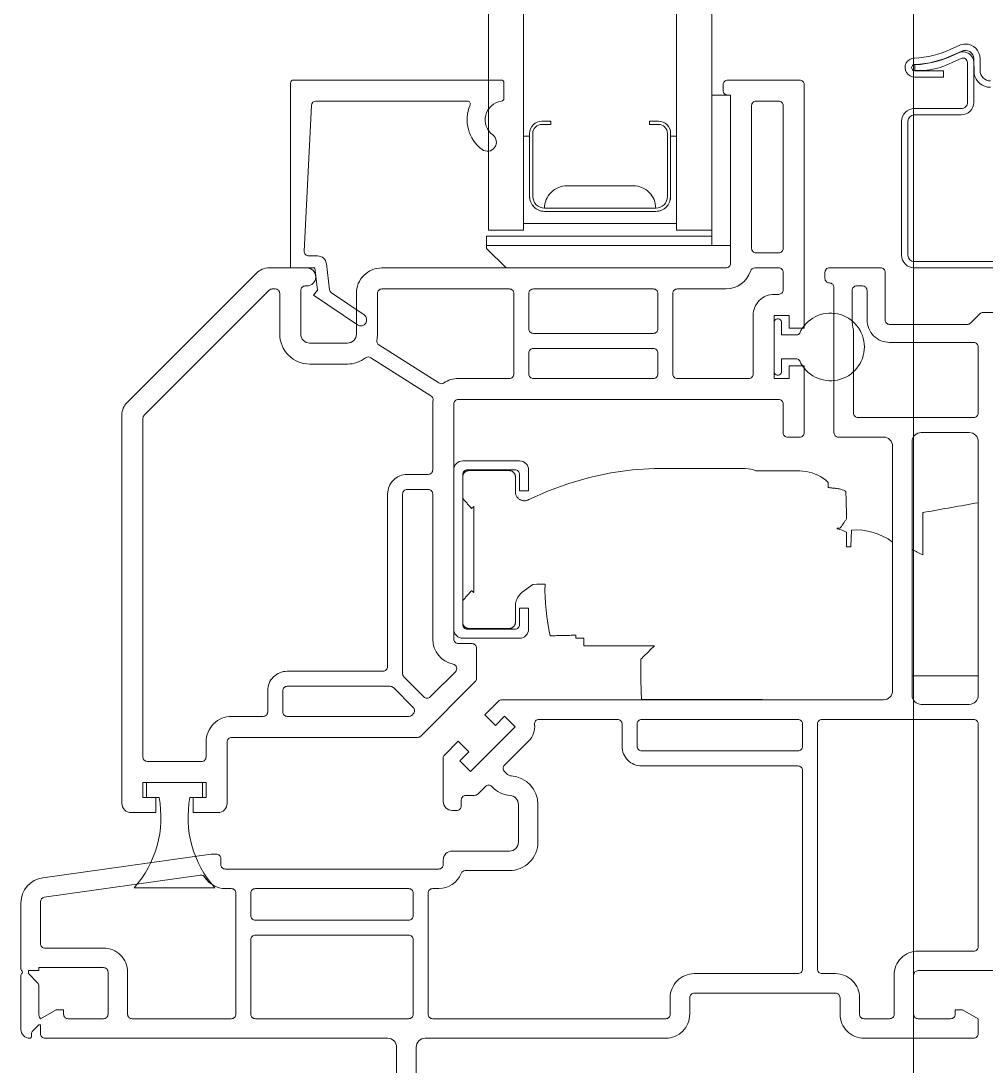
# Model space of a CAD drawing. Header units: inches. Extents: x -3905 to 10892, y 1064 to 9590.
# Drawn here: x 2161.58 to 2164.791, y 3958.672 to 3962.149 of the extents above; entities that cross this region are included whole.
import ezdxf

# ---------------------------------------------------------------- set-up
doc = ezdxf.new("R2010")
doc.units = ezdxf.units.IN
doc.header["$MEASUREMENT"] = 0
doc.layers.add('SECTIONS', color=70, linetype='Continuous', lineweight=0)

msp = doc.modelspace()

# ---------------------------------------------------------------- linework, layer by layer
at = {"layer": 'SECTIONS', "linetype": 'Continuous', "lineweight": 5}
msp.add_line((2164.55013, 3941.98466), (2164.55013, 4037.98466), dxfattribs=at)
at = {"layer": 'SECTIONS', "linetype": 'Continuous', "lineweight": 0}
for p, q in [((2163.87863, 3961.90266), (2163.87863, 3961.40266)), ((2163.93113, 3961.90266), (2163.94113, 3961.90266)), ((2163.94113, 3961.40266), (2163.94113, 3961.90266)), ((2163.27263, 3961.56516), (2163.27263, 3961.76566)), ((2163.74163, 3961.76566), (2163.74163, 3961.56516)), ((2163.69213, 3961.52616), (2163.32213, 3961.52616)), ((2163.69213, 3961.51566), (2163.32213, 3961.51566)), ((2163.12913, 3961.43266), (2163.87863, 3961.43266)), ((2163.12913, 3961.40266), (2163.12913, 3961.43266)), ((2163.87863, 3961.40266), (2163.12913, 3961.40266)), ((2163.87863, 3961.40266), (2163.12913, 3961.40266)), ((2163.12913, 3961.39266), (2163.12913, 3961.40266)), ((2163.19413, 3961.32766), (2163.12913, 3961.39266)), ((2163.87863, 3961.40266), (2163.94113, 3961.40266)), ((2164.08613, 3961.14816), (2164.08613, 3960.98116)), ((2164.10013, 3961.15816), (2164.09613, 3961.15816)), ((2164.09613, 3960.97116), (2164.10013, 3960.97116)), ((2163.08725, 3960.51796), (2163.08713, 3960.5181)), ((2163.08725, 3960.51796), (2163.08725, 3960.26336)), ((2163.08735, 3960.37965), (2163.08725, 3960.38433)), ((2163.08725, 3960.26336), (2163.08713, 3960.26322)), ((2162.88535, 3959.84387), (2162.88153, 3959.84005)), ((2162.18463, 3959.61566), (2161.99763, 3959.61566))]:
    msp.add_line(p, q, dxfattribs=at)
at = {"layer": 'SECTIONS', "lineweight": 0}
for points in [[(2163.76163, 4000.81415), (2163.76163, 4001.41762), (2163.76163, 3961.45266), (2163.87863, 3961.45266), (2163.87863, 3961.90266), (2163.87863, 4001.43637)], [(2163.13563, 4000.81415), (2163.13563, 4001.29262), (2163.13563, 3961.45266), (2163.25263, 3961.45266), (2163.25263, 4001.41762)]]:
    msp.add_lwpolyline(points, dxfattribs=at)
at = {"layer": 'SECTIONS', "linetype": 'Continuous', "lineweight": 0}
for points in [[(2164.77113, 3961.98445), (2164.77113, 3962.02346, 0.4141931), (2164.72213, 3962.07245, 0.1095503), (2164.70142, 3962.06786), (2164.67423, 3962.05518, -0.0984914), (2164.55295, 3962.0255, 1.019881), (2164.55433, 3961.96253), (2164.64933, 3961.96253), (2164.64933, 3961.98352), (2164.55433, 3961.98352, -1.0098119), (2164.55387, 3962.00452, 0.0984836), (2164.6831, 3962.03614), (2164.7103, 3962.04882, -0.5485313), (2164.75013, 3962.02346), (2164.75122, 3961.97349, 0.3576002), (2164.80613, 3961.92845)], [(2164.82222, 3961.34866), (2164.55222, 3961.34866, -0.4141578), (2164.53122, 3961.36965), (2164.53122, 3961.81565, -0.4141578), (2164.55222, 3961.83665), (2164.70822, 3961.83666, 0.4142136), (2164.75022, 3961.87866), (2164.75022, 3962.01065, 0.5428865), (2164.69958, 3962.04354, -0.1134085), (2164.55391, 3962.00352), (2164.554, 3961.98427, 0.1363422), (2164.68072, 3962.01216), (2164.70812, 3962.02436, -0.5392237), (2164.72922, 3962.01083), (2164.72922, 3961.87866, -0.4142694), (2164.70822, 3961.85766), (2164.55222, 3961.85765, 0.4142136), (2164.51022, 3961.81565), (2164.51022, 3961.36965, 0.4142066), (2164.55222, 3961.32766), (2164.82222, 3961.32766, -0.4142136)], [(2164.80613, 3961.94945, -0.4142136), (2164.77113, 3961.98445)], [(2163.87863, 3961.90266), (2163.94113, 3961.90266), (2163.94113, 3961.34266, -0.4142136), (2163.92613, 3961.32766), (2162.78113, 3961.32766, 0.4142136), (2162.69613, 3961.24266), (2162.69613, 3961.10766, -0.4142136), (2162.66613, 3961.07766), (2162.54113, 3961.07766, -0.4142136), (2162.51113, 3961.10766), (2162.51113, 3961.25266, -0.4142136), (2162.52613, 3961.26766), (2162.53113, 3961.26766, 1), (2162.53113, 3961.32766), (2162.40598, 3961.32766, 0.1989124), (2162.36355, 3961.31009), (2161.9337, 3960.88023, 0.1989124), (2161.91613, 3960.83781), (2161.91613, 3959.54566, 0.4142136), (2161.94613, 3959.51566), (2162.02863, 3959.51566), (2162.02863, 3959.56566), (2161.98613, 3959.56566), (2161.98613, 3959.61566), (2162.19613, 3959.61566), (2162.19613, 3959.56566), (2162.15363, 3959.56566), (2162.15363, 3959.51566), (2162.23613, 3959.51566, 0.4142136), (2162.26613, 3959.54566), (2162.26613, 3959.75066, -0.4142136), (2162.28113, 3959.76566), (2162.89991, 3959.76566, 0.1989124), (2162.91052, 3959.77005), (2163.09173, 3959.95127, 0.1989124), (2163.09613, 3959.96187), (2163.09613, 3960.06266, 0.4142136), (2163.08113, 3960.07766), (2163.03513, 3960.07766, -0.4142136), (2163.02013, 3960.09266), (2163.02013, 3960.87466, -0.4142136), (2163.03513, 3960.88966), (2164.10113, 3960.88966, -0.4142136), (2164.11613, 3960.87466), (2164.11613, 3960.77966, 0.4142136), (2164.13113, 3960.76466), (2164.17113, 3960.76466, 0.4142136), (2164.18613, 3960.77966), (2164.18613, 3961.00216), (2164.13613, 3961.00216), (2164.13613, 3960.95966), (2164.08613, 3960.95966), (2164.08613, 3961.16966), (2164.13613, 3961.16966), (2164.13613, 3961.12716), (2164.18613, 3961.12716), (2164.18613, 3961.93766, 0.4142136), (2164.17113, 3961.95266), (2163.93113, 3961.95266, 0.4142136), (2163.91613, 3961.93766), (2163.91613, 3961.91766, 0.4142136), (2163.93113, 3961.90266)], [(2163.69213, 3961.52616, 0.4142136), (2163.61771, 3961.60058), (2163.39654, 3961.60058, 0.4142136), (2163.32213, 3961.52616)], [(2164.81513, 3961.17966), (2164.78134, 3961.17966, 0.1989124), (2164.77073, 3961.17527), (2164.73952, 3961.14405, -0.1989124), (2164.72891, 3961.13966), (2164.47013, 3961.13966, -0.4142136), (2164.45513, 3961.15466), (2164.45513, 3961.31266, 0.4142136), (2164.44013, 3961.32766), (2164.27013, 3961.32766, 0.4142136), (2164.25513, 3961.31266), (2164.25513, 3961.29266, 0.4142136), (2164.27013, 3961.27766, -0.4142136), (2164.28513, 3961.26266), (2164.28513, 3960.77966, 0.4142136), (2164.30013, 3960.76466), (2164.45013, 3960.76466, -0.4142136), (2164.48013, 3960.73466), (2164.48013, 3959.92066, -0.4142136), (2164.45013, 3959.89066), (2163.17934, 3959.89066, 0.1989124), (2163.16873, 3959.88627), (2163.12363, 3959.84116), (2163.15899, 3959.80581), (2163.18904, 3959.83586), (2163.22439, 3959.8005), (2163.0759, 3959.65201), (2163.04055, 3959.68737), (2163.0706, 3959.71742), (2163.03524, 3959.75278), (2162.98952, 3959.70705, 0.1989124), (2162.98513, 3959.69645), (2162.98513, 3959.55266, 0.4142136), (2163.01513, 3959.52266), (2163.03013, 3959.52266, 0.4142136), (2163.04513, 3959.53766), (2163.04513, 3959.55766, -0.4142136), (2163.06013, 3959.57266), (2163.08933, 3959.57266, 0.1989124), (2163.09994, 3959.57705), (2163.1254, 3959.60251, -0.4289711), (2163.14713, 3959.60197, 0.1929787), (2163.20732, 3959.57258, -0.3929967), (2163.23513, 3959.54266), (2163.23513, 3959.41766, -0.4142136), (2163.20513, 3959.38766), (2163.01513, 3959.38766, 0.4142136), (2162.98513, 3959.35766), (2162.98513, 3959.34266, -0.4142136), (2162.97013, 3959.32766), (2162.26013, 3959.32766, -0.4142136), (2162.24513, 3959.34266), (2162.24513, 3959.36266, 0.4142136), (2162.23013, 3959.37766), (2162.2134, 3959.37766), (2161.6533, 3959.29894, 0.3738847), (2161.58013, 3959.21477), (2161.58013, 3958.99789, 0.1826758), (2161.58388, 3958.98797, -0.3779645), (2161.58388, 3958.98135, 0.1826758), (2161.58013, 3958.97143), (2161.58013, 3958.79466, 0.4142136), (2161.61013, 3958.76466, 0.4142136), (2161.61513, 3958.76966), (2161.61513, 3958.77845, -0.1989124), (2161.61952, 3958.78905), (2161.64013, 3958.80966), (2161.64513, 3958.80966), (2161.64513, 3958.77966, 0.4142136), (2161.66013, 3958.76466), (2162.80013, 3958.76466, -0.4142136), (2162.83013, 3958.73466), (2162.83013, 3957.67216, 1)], [(2164.34959, 3961.12155, -0.0671163), (2164.34513, 3961.15466), (2164.34513, 3961.25266, -0.4142136), (2164.36013, 3961.26766), (2164.38013, 3961.26766, -0.4142136), (2164.39513, 3961.25266), (2164.39513, 3961.15466, 0.4142136), (2164.47013, 3961.07966), (2164.75013, 3961.07966, -0.4142136), (2164.76513, 3961.06466), (2164.76513, 3960.84466, -0.4142136), (2164.75013, 3960.82966), (2164.36513, 3960.82966, -0.4142136), (2164.35013, 3960.84466), (2164.35013, 3961.11758)], [(2161.98613, 3959.70066), (2161.98613, 3960.82745, -0.1989124), (2161.99052, 3960.83806), (2162.40573, 3961.25327, -0.1989124), (2162.41634, 3961.25766), (2162.42613, 3961.25766, -0.4142136), (2162.44113, 3961.24266), (2162.44113, 3961.10766, 0.4142136), (2162.54113, 3961.00766), (2162.66613, 3961.00766, 0.164544), (2162.72683, 3961.02819, -0.3135995), (2162.74395, 3961.02896), (2162.94428, 3960.90246, -0.2982166), (2162.9511, 3960.88751, 0.0379426), (2162.95013, 3960.87466), (2162.95013, 3960.65566, -0.4142136), (2162.93513, 3960.64066), (2162.86513, 3960.64066, 0.4142136), (2162.80013, 3960.57566), (2162.80013, 3960.00066, -0.4142136), (2162.78513, 3959.98566), (2162.46613, 3959.98566, 0.4142136), (2162.40113, 3959.92066), (2162.40113, 3959.85066, -0.4142136), (2162.38613, 3959.83566), (2162.28113, 3959.83566, 0.4142136), (2162.19613, 3959.75066), (2162.19613, 3959.70066, -0.4142136), (2162.18113, 3959.68566), (2162.00113, 3959.68566)], [(2164.10013, 3960.97116, 0.4142136), (2164.11013, 3960.98116), (2164.11013, 3961.02466), (2164.1618, 3961.02466, -0.2957887), (2164.17093, 3961.01874, 4.6866269), (2164.17093, 3961.11058, -0.2957887), (2164.1618, 3961.10466), (2164.11013, 3961.10466), (2164.11013, 3961.14816)], [(2163.64469, 3959.89232), (2164.45013, 3959.89066, 0.4153028), (2164.48013, 3959.92066), (2164.48013, 3960.41574, 0.1728477), (2164.34305, 3960.45566), (2164.34109, 3960.39966), (2164.32632, 3960.39966), (2164.32622, 3960.4481, 0.0747867), (2164.29656, 3960.45935), (2164.2962, 3960.45954), (2164.2962, 3960.45967), (2164.2962, 3960.4598), (2164.2962, 3960.45993), (2164.2962, 3960.46005), (2164.2962, 3960.46018), (2164.2962, 3960.46031), (2164.2962, 3960.46044), (2164.2962, 3960.46057), (2164.2962, 3960.4607), (2164.29619, 3960.46083), (2164.29619, 3960.46096), (2164.29619, 3960.46109), (2164.29619, 3960.46122), (2164.29619, 3960.46135), (2164.29619, 3960.46148), (2164.29678, 3960.4615), (2164.29738, 3960.46151), (2164.29797, 3960.46153), (2164.29857, 3960.46154), (2164.29916, 3960.46156), (2164.29975, 3960.46157), (2164.30035, 3960.46158), (2164.30094, 3960.4616), (2164.30154, 3960.46161), (2164.30213, 3960.46163), (2164.30272, 3960.46164), (2164.30332, 3960.46166), (2164.30391, 3960.46167), (2164.30451, 3960.46169), (2164.3051, 3960.4617), (2164.30572, 3960.46178), (2164.30704, 3960.4637), (2164.30835, 3960.46562), (2164.30967, 3960.46754), (2164.31099, 3960.46946), (2164.31231, 3960.47138), (2164.31363, 3960.4733), (2164.31494, 3960.47522), (2164.31626, 3960.47714), (2164.31758, 3960.47906), (2164.3189, 3960.48098), (2164.32021, 3960.4829), (2164.32153, 3960.48482), (2164.32285, 3960.48674), (2164.32417, 3960.48866), (2164.32548, 3960.49058), (2164.32678, 3960.49248), (2164.32727, 3960.49399), (2164.32711, 3960.49942), (2164.32694, 3960.50501), (2164.32678, 3960.5106), (2164.32662, 3960.51619), (2164.32645, 3960.52179), (2164.32629, 3960.52738), (2164.32612, 3960.53297), (2164.32596, 3960.53856), (2164.3258, 3960.54415), (2164.32563, 3960.54975), (2164.32547, 3960.55534), (2164.3253, 3960.56093), (2164.32514, 3960.56652), (2164.32498, 3960.57212), (2164.32481, 3960.57771), (2164.32465, 3960.5833), (2164.32068, 3960.5857), (2164.31652, 3960.58782), (2164.31221, 3960.58964), (2164.30778, 3960.59115), (2164.30326, 3960.59233), (2164.29868, 3960.59317), (2164.29538, 3960.59358), (2164.29317, 3960.59384), (2164.29095, 3960.59409), (2164.28874, 3960.59434), (2164.28653, 3960.59459), (2164.28432, 3960.59485), (2164.2821, 3960.5951), (2164.27989, 3960.59535), (2164.27768, 3960.59561), (2164.27547, 3960.59586), (2164.27325, 3960.59611), (2164.27104, 3960.59637), (2164.26883, 3960.59662), (2164.26662, 3960.59687), (2164.26591, 3960.59777), (2164.26591, 3960.59896), (2164.26591, 3960.60015), (2164.26591, 3960.60134), (2164.2659, 3960.60253), (2164.2659, 3960.60372), (2164.2659, 3960.60491), (2164.2659, 3960.6061), (2164.26589, 3960.60729), (2164.26589, 3960.60848), (2164.26589, 3960.60968), (2164.26589, 3960.61087), (2164.26589, 3960.61206), (2164.26588, 3960.61325), (2164.26586, 3960.61361), (2164.26583, 3960.6138), (2164.26578, 3960.61398), (2164.26572, 3960.61417), (2164.26564, 3960.61434), (2164.26555, 3960.61452), (2164.26545, 3960.61468), (2164.26534, 3960.61484), (2164.26522, 3960.61498), (2164.26509, 3960.61512), (2164.25819, 3960.62096), (2164.24989, 3960.62708), (2164.2411, 3960.63263), (2164.23188, 3960.63756), (2164.2223, 3960.64181), (2164.21243, 3960.64536), (2164.20237, 3960.64817), (2164.19217, 3960.65024), (2164.18194, 3960.65155), (2164.17171, 3960.65211), (2164.16123, 3960.65211), (2164.15074, 3960.65211), (2164.14026, 3960.65211), (2164.12978, 3960.65211), (2164.11929, 3960.65211), (2164.10881, 3960.65211), (2164.09832, 3960.65211), (2164.08784, 3960.65211), (2164.07735, 3960.65211), (2164.06687, 3960.65211), (2164.05638, 3960.65211), (2164.0459, 3960.65211), (2164.03541, 3960.65211), (2164.02539, 3960.6528), (2164.01681, 3960.65554), (2164.00803, 3960.65766), (2163.99911, 3960.65914), (2163.99012, 3960.65997), (2163.9788, 3960.66016), (2163.95928, 3960.66016), (2163.93976, 3960.66016), (2163.92023, 3960.66016), (2163.90071, 3960.66016), (2163.88119, 3960.66016), (2163.86166, 3960.66016), (2163.84214, 3960.66016), (2163.82262, 3960.66016), (2163.8031, 3960.66016), (2163.78357, 3960.66016), (2163.76405, 3960.66016), (2163.74453, 3960.66016), (2163.725, 3960.66016), (2163.68657, 3960.65982), (2163.61476, 3960.65537), (2163.54312, 3960.6457), (2163.47222, 3960.63085), (2163.40261, 3960.61091), (2163.33483, 3960.58607), (2163.26938, 3960.55659), (2163.26658, 3960.55528), (2163.26459, 3960.55454), (2163.26252, 3960.55393), (2163.2604, 3960.55347), (2163.25822, 3960.55317), (2163.25603, 3960.55302), (2163.25381, 3960.55304), (2163.25161, 3960.55321), (2163.24943, 3960.55355), (2163.24729, 3960.55405), (2163.24522, 3960.55469), (2163.24321, 3960.55548), (2163.24129, 3960.55639), (2163.23947, 3960.55742), (2163.23773, 3960.55857), (2163.23604, 3960.55986), (2163.23443, 3960.56129), (2163.23292, 3960.56284), (2163.2315, 3960.56452), (2163.23021, 3960.5663), (2163.22905, 3960.56818), (2163.22803, 3960.57014), (2163.22715, 3960.57217), (2163.22644, 3960.57424), (2163.22588, 3960.57635), (2163.22547, 3960.57847), (2163.22523, 3960.58058), (2163.22513, 3960.58267), (2163.22513, 3960.58604), (2163.22513, 3960.58966), (2163.22513, 3960.59328), (2163.22513, 3960.5969), (2163.22513, 3960.60052), (2163.22513, 3960.60414), (2163.22513, 3960.60776), (2163.22513, 3960.61138), (2163.22513, 3960.615), (2163.22513, 3960.61861), (2163.22513, 3960.62223), (2163.22513, 3960.62585), (2163.22513, 3960.62947), (2163.22513, 3960.63309), (2163.22509, 3960.63445), (2163.22495, 3960.63579), (2163.22472, 3960.63715), (2163.22439, 3960.63853), (2163.22396, 3960.63989), (2163.22342, 3960.64125), (2163.22277, 3960.64258), (2163.22202, 3960.64387), (2163.22116, 3960.64512), (2163.22021, 3960.6463), (2163.21917, 3960.64741), (2163.21804, 3960.64843), (2163.21685, 3960.64937), (2163.2156, 3960.6502), (2163.21429, 3960.65094), (2163.21296, 3960.65156), (2163.2116, 3960.65209), (2163.21023, 3960.6525), (2163.20886, 3960.65281), (2163.2075, 3960.65302), (2163.20616, 3960.65313), (2163.20307, 3960.65316), (2163.19333, 3960.65316), (2163.18358, 3960.65316), (2163.17384, 3960.65316), (2163.1641, 3960.65316), (2163.15436, 3960.65316), (2163.14462, 3960.65316), (2163.13488, 3960.65316), (2163.12514, 3960.65316), (2163.1154, 3960.65316), (2163.10565, 3960.65316), (2163.09591, 3960.65316), (2163.08617, 3960.65316), (2163.07643, 3960.65316), (2163.06963, 3960.65315), (2163.06821, 3960.65307), (2163.06679, 3960.65288), (2163.06537, 3960.65259), (2163.06397, 3960.65219), (2163.06259, 3960.65169), (2163.06126, 3960.65109), (2163.05998, 3960.6504), (2163.05876, 3960.64961), (2163.0576, 3960.64875), (2163.05653, 3960.64782), (2163.05553, 3960.64683), (2163.05459, 3960.64575), (2163.05373, 3960.64461), (2163.05294, 3960.64339), (2163.05224, 3960.64211), (2163.05164, 3960.64078), (2163.05113, 3960.63941), (2163.05072, 3960.63801), (2163.05042, 3960.63659), (2163.05023, 3960.63517), (2163.05014, 3960.63375), (2163.05013, 3960.63011), (2163.05013, 3960.62487), (2163.05013, 3960.61964), (2163.05013, 3960.61441), (2163.05013, 3960.60918), (2163.05013, 3960.60395), (2163.05013, 3960.59872), (2163.05013, 3960.59349), (2163.05013, 3960.58825), (2163.05013, 3960.58302), (2163.05013, 3960.57779), (2163.05013, 3960.57256), (2163.05013, 3960.56733), (2163.05013, 3960.5621), (2163.05165, 3960.55891), (2163.05374, 3960.5565), (2163.05584, 3960.55409), (2163.05794, 3960.55168), (2163.06003, 3960.54927), (2163.06213, 3960.54686), (2163.06422, 3960.54445), (2163.06632, 3960.54203), (2163.06842, 3960.53962), (2163.07051, 3960.53721), (2163.07261, 3960.5348), (2163.0747, 3960.53239), (2163.0768, 3960.52998), (2163.0789, 3960.52757), (2163.07967, 3960.52768), (2163.08025, 3960.52818), (2163.08082, 3960.52868), (2163.08139, 3960.52918), (2163.08197, 3960.52968), (2163.08254, 3960.53017), (2163.08312, 3960.53067), (2163.08369, 3960.53117), (2163.08426, 3960.53167), (2163.08484, 3960.53217), (2163.08541, 3960.53267), (2163.08598, 3960.53317), (2163.08656, 3960.53367), (2163.08713, 3960.53398), (2163.08713, 3960.51328), (2163.08713, 3960.49257), (2163.08713, 3960.47186), (2163.08713, 3960.45115), (2163.08713, 3960.43044), (2163.08713, 3960.40973), (2163.08713, 3960.38902), (2163.08713, 3960.36831), (2163.08713, 3960.3476), (2163.08713, 3960.32689), (2163.08713, 3960.30618), (2163.08713, 3960.28547), (2163.08713, 3960.26476), (2163.08704, 3960.24724), (2163.08647, 3960.24773), (2163.08589, 3960.24823), (2163.08532, 3960.24873), (2163.08475, 3960.24923), (2163.08417, 3960.24973), (2163.0836, 3960.25023), (2163.08302, 3960.25073), (2163.08245, 3960.25123), (2163.08188, 3960.25173), (2163.0813, 3960.25222), (2163.08073, 3960.25272), (2163.08015, 3960.25322), (2163.07958, 3960.25372), (2163.07856, 3960.25337), (2163.07647, 3960.25096), (2163.07437, 3960.24855), (2163.07228, 3960.24614), (2163.07018, 3960.24373), (2163.06808, 3960.24132), (2163.06599, 3960.23891), (2163.06389, 3960.23649), (2163.0618, 3960.23408), (2163.0597, 3960.23167), (2163.0576, 3960.22926), (2163.05551, 3960.22685), (2163.05341, 3960.22444), (2163.05132, 3960.22203), (2163.05013, 3960.2184), (2163.05013, 3960.21316), (2163.05013, 3960.20793), (2163.05013, 3960.2027), (2163.05013, 3960.19747), (2163.05013, 3960.19224), (2163.05013, 3960.18701), (2163.05013, 3960.18178), (2163.05013, 3960.17654), (2163.05013, 3960.17131), (2163.05013, 3960.16608), (2163.05013, 3960.16085), (2163.05013, 3960.15562), (2163.05013, 3960.15039), (2163.05014, 3960.14735), (2163.05025, 3960.14593), (2163.05046, 3960.14451), (2163.05078, 3960.14309), (2163.0512, 3960.14169), (2163.05172, 3960.14033), (2163.05235, 3960.13901), (2163.05306, 3960.13774), (2163.05386, 3960.13653), (2163.05473, 3960.13539), (2163.05568, 3960.13433), (2163.05669, 3960.13335), (2163.05778, 3960.13243), (2163.05895, 3960.13158), (2163.06018, 3960.13081), (2163.06147, 3960.13013), (2163.06281, 3960.12955), (2163.06419, 3960.12906), (2163.06559, 3960.12868), (2163.06701, 3960.12841), (2163.06844, 3960.12823), (2163.06985, 3960.12816), (2163.07797, 3960.12816), (2163.08772, 3960.12816), (2163.09746, 3960.12816), (2163.1072, 3960.12816), (2163.11694, 3960.12816), (2163.12668, 3960.12816), (2163.13642, 3960.12816), (2163.14616, 3960.12816), (2163.1559, 3960.12816), (2163.16565, 3960.12816), (2163.17539, 3960.12816), (2163.18513, 3960.12816), (2163.19487, 3960.12816), (2163.20461, 3960.12816), (2163.20647, 3960.12821), (2163.20789, 3960.12835), (2163.20931, 3960.1286), (2163.21072, 3960.12896), (2163.21211, 3960.12942), (2163.21346, 3960.12998), (2163.21476, 3960.13063), (2163.21601, 3960.13138), (2163.21719, 3960.13221), (2163.2183, 3960.13311), (2163.21933, 3960.13408), (2163.22029, 3960.13512), (2163.22119, 3960.13624), (2163.22201, 3960.13743), (2163.22274, 3960.13869), (2163.22339, 3960.14), (2163.22393, 3960.14135), (2163.22438, 3960.14274), (2163.22472, 3960.14415), (2163.22496, 3960.14558), (2163.22509, 3960.147), (2163.22513, 3960.14885), (2163.22513, 3960.15272), (2163.22513, 3960.15659), (2163.22513, 3960.16047), (2163.22513, 3960.16434), (2163.22513, 3960.16821), (2163.22513, 3960.17208), (2163.22513, 3960.17595), (2163.22513, 3960.17982), (2163.22513, 3960.1837), (2163.22513, 3960.18757), (2163.22513, 3960.19144), (2163.22513, 3960.19531), (2163.22513, 3960.19918), (2163.22514, 3960.20316), (2163.22539, 3960.20739), (2163.22594, 3960.21164), (2163.2268, 3960.21589), (2163.22798, 3960.22009), (2163.22947, 3960.22422), (2163.23126, 3960.22824), (2163.23334, 3960.23212), (2163.2357, 3960.23583), (2163.2383, 3960.23933), (2163.24113, 3960.24261), (2163.24415, 3960.24564), (2163.24733, 3960.24842), (2163.2828, 3960.27472), (2163.29642, 3960.27503), (2163.31013, 3960.27534), (2163.32382, 3960.27565, 0.0621953), (2163.3411, 3960.10374), (2163.34543, 3960.10383), (2163.34976, 3960.10393), (2163.35408, 3960.10403), (2163.35841, 3960.10412), (2163.36274, 3960.10422), (2163.36706, 3960.10432), (2163.37139, 3960.10442), (2163.37572, 3960.10451), (2163.38005, 3960.10461), (2163.38437, 3960.10471), (2163.3887, 3960.10481), (2163.39303, 3960.1049), (2163.39736, 3960.105), (2163.40168, 3960.1051), (2163.40601, 3960.10519), (2163.41034, 3960.10529), (2163.41466, 3960.10539), (2163.41899, 3960.10549), (2163.42332, 3960.10558), (2163.42638, 3960.10551), (2163.42638, 3960.105), (2163.42638, 3960.1045), (2163.42638, 3960.104), (2163.42638, 3960.10349), (2163.42638, 3960.10299), (2163.42638, 3960.10249), (2163.42638, 3960.10198), (2163.42638, 3960.10148), (2163.42638, 3960.10098), (2163.42638, 3960.10047), (2163.42638, 3960.09997), (2163.42638, 3960.09947), (2163.42638, 3960.09897), (2163.42638, 3960.09846), (2163.42638, 3960.09796), (2163.42638, 3960.09746), (2163.42638, 3960.09695), (2163.42638, 3960.09645), (2163.42638, 3960.09595), (2163.42638, 3960.09566), (2163.42639, 3960.09566), (2163.42639, 3960.09566), (2163.4264, 3960.09566), (2163.4264, 3960.09566), (2163.42641, 3960.09566), (2163.42641, 3960.09566), (2163.42642, 3960.09566), (2163.42643, 3960.09566), (2163.42643, 3960.09566), (2163.42644, 3960.09566), (2163.42644, 3960.09566), (2163.42645, 3960.09566), (2163.42645, 3960.09566), (2163.42646, 3960.09566), (2163.42646, 3960.09566), (2163.42647, 3960.09566), (2163.42647, 3960.09566), (2163.42648, 3960.09566), (2163.42648, 3960.09566), (2163.4272, 3960.09566), (2163.42845, 3960.09566), (2163.4297, 3960.09566), (2163.43095, 3960.09566), (2163.4322, 3960.09566), (2163.43346, 3960.09566), (2163.43471, 3960.09566), (2163.43596, 3960.09566), (2163.43721, 3960.09566), (2163.43846, 3960.09566), (2163.43971, 3960.09566), (2163.44096, 3960.09566), (2163.44222, 3960.09566), (2163.44347, 3960.09566), (2163.44472, 3960.09566), (2163.44597, 3960.09566), (2163.44722, 3960.09566), (2163.44847, 3960.09566), (2163.44972, 3960.09566), (2163.45097, 3960.09566), (2163.45142, 3960.09566), (2163.45152, 3960.09566), (2163.45162, 3960.09566), (2163.45172, 3960.09565), (2163.45183, 3960.09564), (2163.45193, 3960.09564), (2163.45203, 3960.09563), (2163.45214, 3960.09562), (2163.45224, 3960.0956), (2163.45234, 3960.09559), (2163.45245, 3960.09557), (2163.45255, 3960.09556), (2163.45265, 3960.09554), (2163.45276, 3960.09552), (2163.45286, 3960.0955), (2163.45297, 3960.09547), (2163.45307, 3960.09545), (2163.45317, 3960.09542), (2163.45328, 3960.0954), (2163.45327, 3960.07071), (2163.45328, 3960.07071), (2163.68763, 3960.07071), (2163.67363, 3960.05671), (2163.6675, 3960.05057), (2163.66196, 3960.04503), (2163.65705, 3960.04012), (2163.6528, 3960.03587), (2163.64927, 3960.03235), (2163.64666, 3960.02973), (2163.64482, 3960.02789), (2163.64356, 3960.02663), (2163.64268, 3960.02575), (2163.64257, 3960.02515), (2163.64255, 3960.02457), (2163.64253, 3960.02399), (2163.64251, 3960.02341), (2163.64249, 3960.02283), (2163.64247, 3960.02225), (2163.64245, 3960.02167), (2163.64243, 3960.02109), (2163.64241, 3960.02051), (2163.64239, 3960.01993), (2163.64237, 3960.01935), (2163.64235, 3960.01876), (2163.64233, 3960.01818), (2163.64231, 3960.0176), (2163.64228, 3960.01702), (2163.64226, 3960.01644), (2163.64224, 3960.01586), (2163.64222, 3960.01528), (2163.6422, 3960.0147), (2163.64218, 3960.01412), (2163.64216, 3960.01354), (2163.64214, 3960.01296), (2163.64213, 3960.012), (2163.64213, 3960.00993), (2163.64213, 3960.00786), (2163.64213, 3960.00579), (2163.64213, 3960.00372), (2163.64213, 3960.00165), (2163.64213, 3959.99958), (2163.64213, 3959.99751), (2163.64213, 3959.99543), (2163.64213, 3959.99336), (2163.64213, 3959.99129), (2163.64213, 3959.98922), (2163.64213, 3959.98715), (2163.64213, 3959.98508), (2163.64213, 3959.98301), (2163.64213, 3959.98094), (2163.64213, 3959.97886), (2163.64213, 3959.97679), (2163.64213, 3959.97472), (2163.64213, 3959.97265), (2163.64213, 3959.97058), (2163.64213, 3959.96851), (2163.64213, 3959.96644), (2163.6422, 3959.96359), (2163.64232, 3959.96027), (2163.64243, 3959.95696), (2163.64255, 3959.95364), (2163.64266, 3959.95033), (2163.64278, 3959.94701), (2163.64289, 3959.9437), (2163.64301, 3959.94038), (2163.64313, 3959.93707), (2163.64324, 3959.93375), (2163.64336, 3959.93044), (2163.64347, 3959.92712), (2163.64359, 3959.92381), (2163.6437, 3959.9205), (2163.64382, 3959.91718), (2163.64394, 3959.91387), (2163.64405, 3959.91055), (2163.64417, 3959.90724), (2163.64428, 3959.90392), (2163.6444, 3959.90061), (2163.64452, 3959.89729), (2163.64463, 3959.89398), (2163.64475, 3959.89066)], [(2162.88153, 3959.84005, -0.1989124), (2162.87092, 3959.83566), (2162.46613, 3959.83566, -0.4142136), (2162.45113, 3959.85066), (2162.45113, 3959.92066, -0.4142136), (2162.46613, 3959.93566), (2162.80856, 3959.93566, -0.1989124), (2162.81917, 3959.93127), (2162.88535, 3959.86509, -0.4142136), (2162.88535, 3959.84387)], [(2162.18463, 3959.61566), (2162.18463, 3959.56566), (2162.14263, 3959.56566, 0.2345059), (2162.22535, 3959.26566), (2161.95691, 3959.26566, 0.2345059), (2162.03963, 3959.56566), (2161.99763, 3959.56566), (2161.99763, 3959.61566)], [(2162.89513, 3957.67216), (2162.89513, 3958.73466, -0.4142136), (2162.92513, 3958.76466), (2163.72513, 3958.76466, 0.4142136), (2163.80513, 3958.84466), (2163.80513, 3958.89966, -0.4142136), (2163.82013, 3958.91466), (2164.29013, 3958.91466, -0.4142136), (2164.30513, 3958.89966), (2164.30513, 3958.84466, 0.4142136), (2164.38513, 3958.76466), (2164.48513, 3958.76466), (2164.75013, 3958.76466, 0.4142136), (2164.76513, 3958.77966), (2164.76513, 3958.82966), (2164.71317, 3958.85966), (2164.68813, 3958.85966), (2164.68813, 3958.84466, -0.4142136), (2164.67313, 3958.82966), (2164.56513, 3958.82966, -0.4142136), (2164.55013, 3958.84466), (2164.55013, 3958.97466, -0.4142136), (2164.56513, 3958.98966), (2164.81513, 3958.98966, 0.4142136)]]:
    msp.add_lwpolyline(points, format="xyb", dxfattribs=at)
for points in [[(2162.54638, 3961.86839, -0.4000769), (2162.56136, 3961.88266), (2163.06541, 3961.88266, -0.5392467), (2163.07459, 3961.8687, 0.3485243), (2163.11423, 3961.72167, 1), (2163.14991, 3961.76991, -0.6718969), (2163.17845, 3961.88206, 0.3742421), (2163.18707, 3961.89197), (2163.18707, 3961.94266, 0.4142136), (2163.17707, 3961.95266), (2162.48707, 3961.95266, 0.4142136), (2162.47707, 3961.94266), (2162.47707, 3961.32766), (2162.55767, 3961.32766), (2162.56681, 3961.25322), (2162.55375, 3961.2365), (2162.69951, 3961.13818, 1), (2162.72188, 3961.17135), (2162.61337, 3961.24454, -0.2171213), (2162.60687, 3961.25514), (2162.59629, 3961.34132, 0.3788661), (2162.56652, 3961.36766), (2162.53781, 3961.36766, -0.428493), (2162.52283, 3961.38339)], [(2164.01113, 3961.86766, -0.4142136), (2164.02613, 3961.88266), (2164.10113, 3961.88266, -0.4142136), (2164.11613, 3961.86766), (2164.11613, 3961.39266, -0.4142136), (2164.10113, 3961.37766), (2164.02613, 3961.37766, -0.4142136), (2164.01113, 3961.39266)], [(2163.70113, 3961.81566), (2163.67163, 3961.81566), (2163.67163, 3961.80516), (2163.70113, 3961.80516, -0.4142136), (2163.73113, 3961.77516), (2163.73113, 3961.56516, -0.4142136), (2163.69213, 3961.52616), (2163.32213, 3961.52616, -0.4142136), (2163.28313, 3961.56516), (2163.28313, 3961.77516, -0.4142136), (2163.31313, 3961.80516), (2163.34263, 3961.80516), (2163.34263, 3961.81566), (2163.31313, 3961.81566, 0.4142136), (2163.27263, 3961.77516), (2163.27263, 3961.56516, 0.4142136), (2163.32213, 3961.51566), (2163.69213, 3961.51566, 0.4142136), (2163.74163, 3961.56516), (2163.74163, 3961.77516, 0.4142136)], [(2164.01613, 3961.16966), (2164.01613, 3960.97466, -0.4142136), (2164.00113, 3960.95966), (2163.76413, 3960.95966, -0.4142136), (2163.74913, 3960.97466), (2163.74913, 3961.24266, -0.4142136), (2163.76413, 3961.25766), (2163.92613, 3961.25766, 0.3275382), (2164.00721, 3961.31716, -0.3275382), (2164.02152, 3961.32766), (2164.10113, 3961.32766, -0.4142136), (2164.11613, 3961.31266), (2164.11613, 3961.25466, -0.4142136), (2164.10113, 3961.23966), (2164.08613, 3961.23966, 0.4142137)], [(2163.20513, 3961.25766, -0.4142136), (2163.22013, 3961.24266), (2163.22013, 3960.97466, -0.4142136), (2163.20513, 3960.95966), (2163.03513, 3960.95966, 0.1501292), (2162.98741, 3960.945, -0.2982166), (2162.97098, 3960.94473), (2162.77064, 3961.07123, -0.3135995), (2162.76397, 3961.08701, 0.0520376), (2162.76613, 3961.10766), (2162.76613, 3961.24266, -0.4142136), (2162.78113, 3961.25766)], [(2163.28513, 3961.25766), (2163.68413, 3961.25766, -0.4142136), (2163.69913, 3961.24266), (2163.69913, 3961.12466, -0.4142136), (2163.68413, 3961.10966), (2163.28513, 3961.10966, -0.4142136), (2163.27013, 3961.12466), (2163.27013, 3961.24266, -0.4142136)], [(2163.68413, 3961.05966, -0.4142136), (2163.69913, 3961.04466), (2163.69913, 3960.97466, -0.4142136), (2163.68413, 3960.95966), (2163.28513, 3960.95966, -0.4142136), (2163.27013, 3960.97466), (2163.27013, 3961.04466, -0.4142136), (2163.28513, 3961.05966)], [(2164.54513, 3959.90566), (2164.54513, 3960.74966, -0.4142136), (2164.57513, 3960.77966), (2164.73513, 3960.77966, -0.4142136), (2164.76513, 3960.74966), (2164.76513, 3959.90566, -0.4142136), (2164.73513, 3959.87566), (2164.57513, 3959.87566, -0.4142136)], [(2163.02013, 3960.12566, 0.4142136), (2163.05013, 3960.09566), (2163.23913, 3960.09566, 0.4142136), (2163.26913, 3960.12566), (2163.26913, 3960.19566), (2163.23913, 3960.19566), (2163.23913, 3960.14066, -0.4142136), (2163.22413, 3960.12566), (2163.06513, 3960.12566, -0.4142136), (2163.05013, 3960.14066), (2163.05013, 3960.64066, -0.4142136), (2163.06513, 3960.65566), (2163.22413, 3960.65566, -0.4142136), (2163.23913, 3960.64066), (2163.23913, 3960.58566), (2163.26913, 3960.58566), (2163.26913, 3960.65566, 0.4142136), (2163.23913, 3960.68566), (2163.05013, 3960.68566, 0.4142136), (2163.02013, 3960.65566)], [(2163.018, 3960.00941, -0.5971368), (2163.02558, 3959.98411), (2162.94191, 3959.90044, -0.4142136), (2162.9207, 3959.90044), (2162.85452, 3959.96662, -0.1989124), (2162.85013, 3959.97723), (2162.85013, 3960.57566, -0.4142136), (2162.86513, 3960.59066), (2162.93513, 3960.59066, -0.4142136), (2162.95013, 3960.57566), (2162.95013, 3960.09266, 0.3559459)], [(2163.74013, 3958.89966), (2163.74013, 3958.84466, -0.4142136), (2163.72513, 3958.82966), (2162.95013, 3958.82966, -0.4142136), (2162.93513, 3958.84466), (2162.93513, 3959.24766, -0.4142136), (2162.95013, 3959.26266), (2162.97013, 3959.26266, 0.3075529), (2163.0445, 3959.31319, -0.3075529), (2163.05845, 3959.32266), (2163.20513, 3959.32266, 0.4142136), (2163.30013, 3959.41766), (2163.30013, 3959.54266, 0.3929967), (2163.21205, 3959.63741, -0.1929787), (2163.19534, 3959.64557, 0.0257), (2163.18952, 3959.65138, -0.4297216), (2163.18894, 3959.67313), (2163.27035, 3959.75454, 0.2322173), (2163.28887, 3959.80876, -0.4520083), (2163.30375, 3959.82566), (2163.56513, 3959.82566, -0.4142136), (2163.58013, 3959.81066), (2163.58013, 3959.73566, 0.4142136), (2163.64513, 3959.67066), (2164.16513, 3959.67066, -0.4142136), (2164.18013, 3959.65566), (2164.18013, 3958.99466, -0.4142136), (2164.16513, 3958.97966), (2163.82013, 3958.97966, 0.4142136)], [(2163.63013, 3959.81066), (2163.63013, 3959.73566, 0.4142136), (2163.64513, 3959.72066), (2164.16513, 3959.72066, 0.4142136), (2164.18013, 3959.73566), (2164.18013, 3959.81066, 0.4142136), (2164.16513, 3959.82566), (2163.64513, 3959.82566, 0.4142136)], [(2164.38513, 3958.82966, -0.4142136), (2164.37013, 3958.84466), (2164.37013, 3958.89966, 0.4142136), (2164.29013, 3958.97966), (2164.24513, 3958.97966, -0.4142136), (2164.23013, 3958.99466), (2164.23013, 3959.81066, -0.4142136), (2164.24513, 3959.82566), (2164.75013, 3959.82566, -0.4142136), (2164.76513, 3959.81066), (2164.76513, 3959.06966, -0.4142136), (2164.75013, 3959.05466), (2164.56513, 3959.05466, 0.4142136), (2164.48513, 3958.97466), (2164.48513, 3958.84466, -0.4142136), (2164.47013, 3958.82966)], [(2162.26013, 3959.26266), (2162.28013, 3959.26266, -0.4142136), (2162.29513, 3959.24766), (2162.29513, 3958.84466, -0.4142136), (2162.28013, 3958.82966), (2161.95013, 3958.82966, -0.4142136), (2161.93513, 3958.84466), (2161.93513, 3958.98466, 0.4142136), (2161.85513, 3959.06466), (2161.66013, 3959.06466, -0.4142136), (2161.64513, 3959.07966), (2161.64513, 3959.21912, -0.3738847), (2161.65804, 3959.23397), (2162.17759, 3959.30699, -0.2955967), (2162.19238, 3959.30011, 0.2580126)], [(2162.36013, 3959.15766, -0.4142136), (2162.34513, 3959.17266), (2162.34513, 3959.24766, -0.4142136), (2162.36013, 3959.26266), (2162.87013, 3959.26266, -0.4142136), (2162.88513, 3959.24766), (2162.88513, 3959.17266, -0.4142136), (2162.87013, 3959.15766)], [(2162.36013, 3958.82966, -0.4142136), (2162.34513, 3958.84466), (2162.34513, 3959.09266, -0.4142136), (2162.36013, 3959.10766), (2162.87013, 3959.10766, -0.4142136), (2162.88513, 3959.09266), (2162.88513, 3958.84466, -0.4142136), (2162.87013, 3958.82966), (2162.80013, 3958.82966)], [(2161.64214, 3958.83482), (2161.64513, 3958.82964), (2161.69713, 3958.85966), (2161.72213, 3958.85966), (2161.72213, 3958.84466, 0.4142136), (2161.73713, 3958.82966), (2161.85513, 3958.82966, 0.4142136), (2161.87013, 3958.84466), (2161.87013, 3958.98466, 0.4142136), (2161.85513, 3958.99966), (2161.64013, 3958.99966), (2161.64013, 3958.98966), (2161.60513, 3958.98966), (2161.60513, 3958.97966), (2161.63573, 3958.94905, -0.1989124), (2161.64013, 3958.93845), (2161.64013, 3958.84232, 0.1316525)]]:
    msp.add_lwpolyline(points, format="xyb", close=True, dxfattribs=at)
for points in [[(2163.27263, 3961.76566), (2163.25263, 3961.76566), (2163.25263, 3961.47566), (2163.76163, 3961.47566), (2163.76163, 3961.76566), (2163.74163, 3961.76566)], [(2163.32382, 3960.27565), (2163.32382, 3960.27565)]]:
    msp.add_lwpolyline(points, dxfattribs=at)
for centre, radius, start, end in [((2163.32213, 3961.56516), 0.0495, 180, 270), ((2163.69213, 3961.56516), 0.0495, 270, 0), ((2164.09613, 3961.14816), 0.01, 90, 180), ((2164.10013, 3961.14816), 0.01, 0, 90), ((2164.33513, 3961.11758), 0.015, 0, 15.35889), ((2164.09613, 3960.98116), 0.01, 180, 270), ((2162.00113, 3959.70066), 0.015, 180, 270)]:
    msp.add_arc(centre, radius, start, end, dxfattribs=at)
msp.add_ellipse((2163.74707, 3960.39459), major_axis=(-0.68982, -0.01562), ratio=0.0001343, start_param=5.9866547, end_param=5.9871775, dxfattribs=at)
msp.add_open_spline([(2163.25127, 3960.55326), (2163.25255, 3960.55309), (2163.25384, 3960.55301), (2163.25513, 3960.55301)], degree=3, dxfattribs=at)
msp.add_open_spline([(2164.58013, 3960.37258), (2164.56811, 3960.37886), (2164.55644, 3960.38514), (2164.54513, 3960.39142), (2164.54513, 3960.25117), (2164.54513, 3960.11091), (2164.54513, 3959.97066), (2164.61846, 3959.97066), (2164.69179, 3959.97066), (2164.76513, 3959.97066), (2164.76513, 3960.16256), (2164.76513, 3960.35445), (2164.76513, 3960.54635), (2164.70566, 3960.53586), (2164.6462, 3960.52538), (2164.58674, 3960.51489), (2164.58454, 3960.5145), (2164.58233, 3960.51412), (2164.58013, 3960.51373), (2164.58013, 3960.50706), (2164.58013, 3960.50039), (2164.58013, 3960.49373), (2164.58013, 3960.45334), (2164.58013, 3960.41296), (2164.58013, 3960.37258)], degree=3, knots=[0, 0, 0, 0, 0.1356561, 0.1356561, 0.1356561, 1.1356561, 1.1356561, 1.1356561, 2.1356561, 2.1356561, 2.1356561, 3.1356561, 3.1356561, 3.1356561, 4.1356561, 4.1356561, 4.1356561, 5.1356561, 5.1356561, 5.1356561, 6.1356561, 6.1356561, 6.1356561, 7.1356561, 7.1356561, 7.1356561, 7.1356561], dxfattribs=at)

doc.saveas('drawing.dxf')
